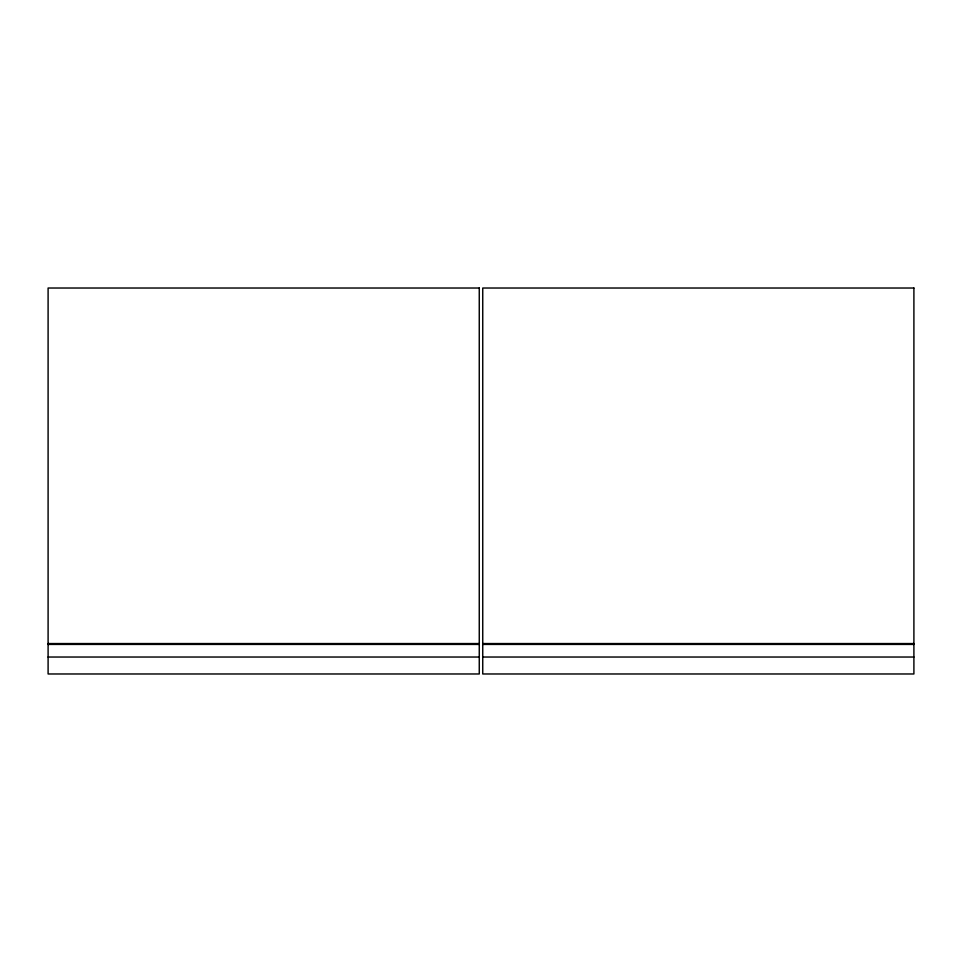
<?xml version="1.0" encoding="UTF-8"?>
<svg xmlns="http://www.w3.org/2000/svg" width="962" height="962" viewBox="0 0 962 962"><rect width="100%" height="100%" fill="white"/><g stroke="black" fill="none" stroke-linecap="round" stroke-linejoin="round"><path stroke-width="1.44" d="M48.1 643.554L479.256 643.554M482.744 643.554L913.9 643.554M48.1 644.42L479.256 644.42M482.744 644.42L913.9 644.42M48.1 657.034L479.256 657.034M482.744 657.034L913.9 657.034M479.256 288.023L48.1 288.023L48.1 673.977L479.256 673.977L479.256 288.023M913.9 288.023L482.744 288.023L482.744 673.977L913.9 673.977L913.9 288.023"/></g></svg>
